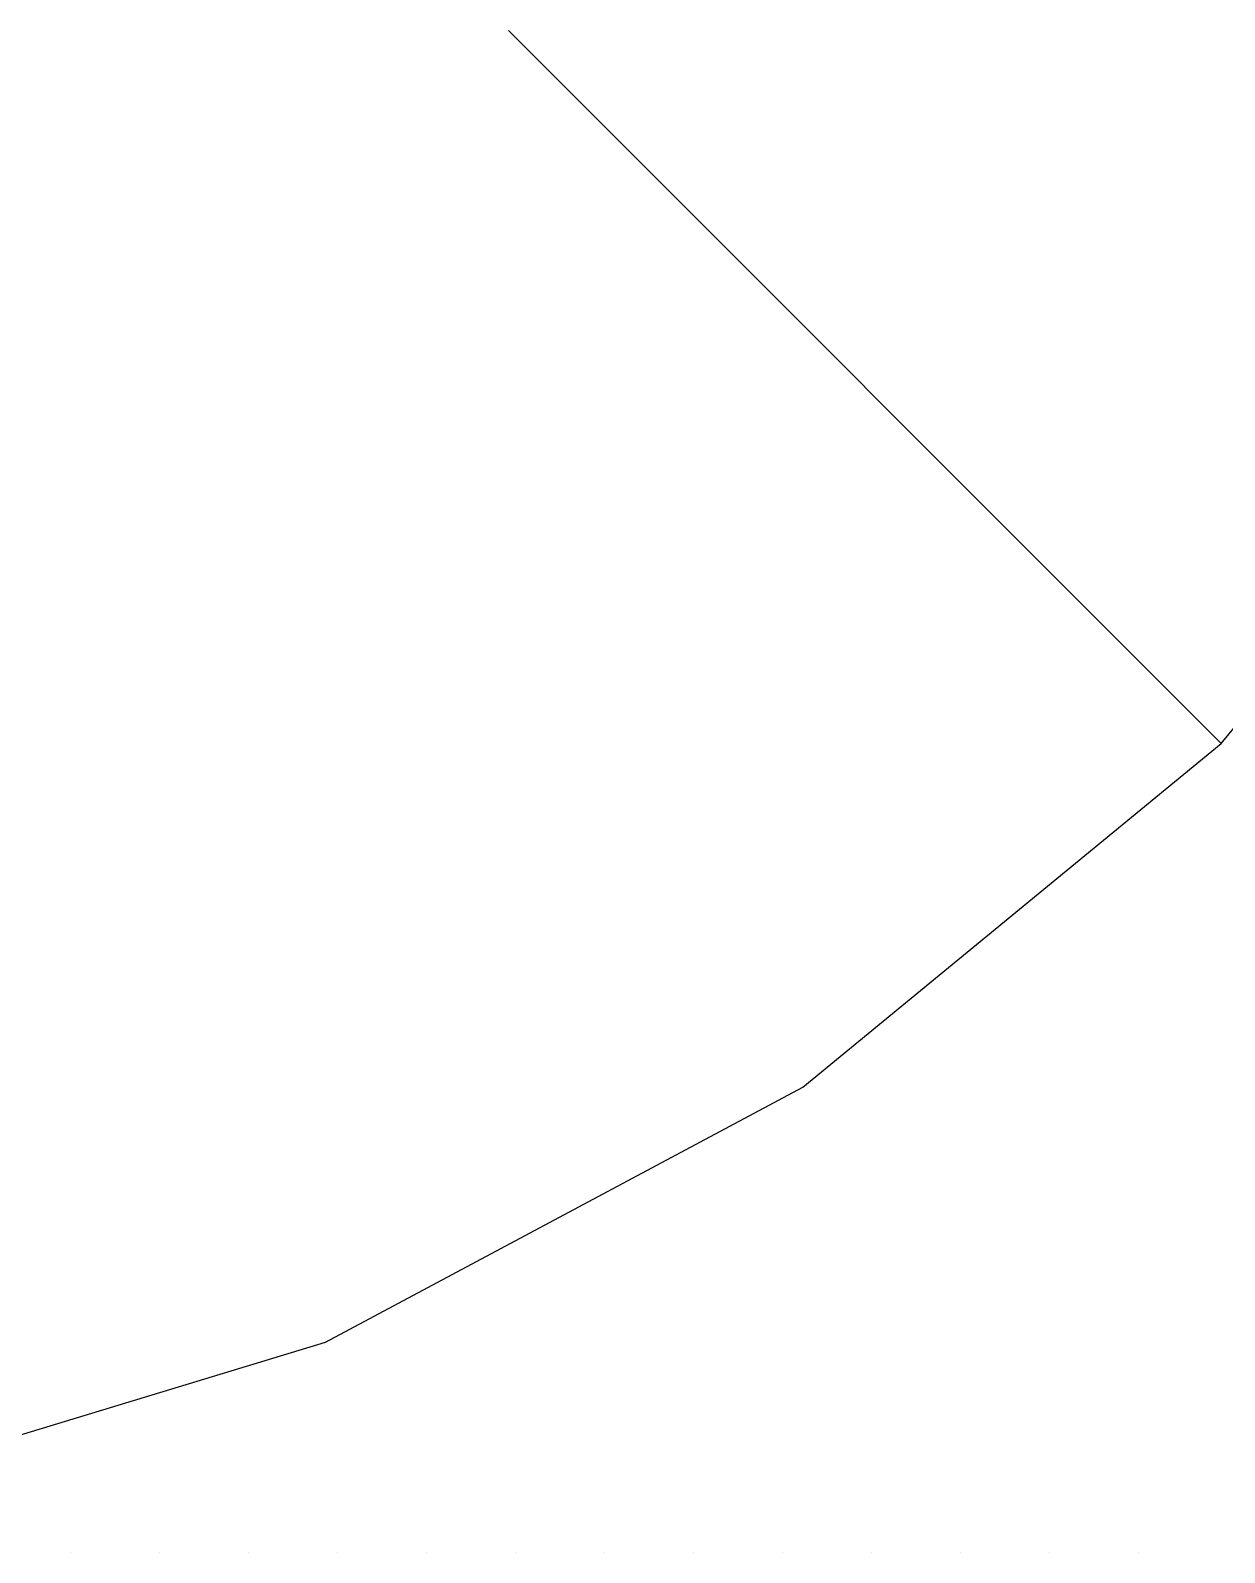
# Model space of a CAD drawing. Header units: metres. Extents: x -61500 to 61500, y -31500 to 31500.
# Drawn here: x 38688 to 52311, y -31500 to -14142 of the extents above; entities that cross this region are included whole.
import ezdxf

# ---------------------------------------------------------------- set-up
doc = ezdxf.new("R2010")
doc.units = ezdxf.units.M
doc.layers.add('BEAMS_T2', color=1, linetype='Continuous')
doc.layers.add('COLUMNS_T2', color=5, linetype='Continuous')

msp = doc.modelspace()

# ---------------------------------------------------------------- linework, layer by layer
at = {"layer": 'BEAMS_T2'}
for p, q in [((44142, -14142, 18955), (52274, -22274, 18955)), ((44142, -14142, 37909), (52274, -22274, 37909)), ((44142, -14142, 56864), (52274, -22274, 56864)), ((44142, -14142, 75818), (52274, -22274, 75818)), ((44142, -14142, 94773), (52274, -22274, 94773)), ((44142, -14142, 113727), (52274, -22274, 113727)), ((44142, -14142, 132682), (52274, -22274, 132682)), ((44142, -14142, 151636), (52274, -22274, 151636)), ((44142, -14142, 170591), (52274, -22274, 170591)), ((44142, -14142, 189545), (52274, -22274, 189545)), ((44142, -14142, 208500), (52274, -22274, 208500)), ((44142, -14142, 227455), (52274, -22274, 227455)), ((44142, -14142, 246409), (52274, -22274, 246409)), ((44142, -14142, 265364), (52274, -22274, 265364)), ((44142, -14142, 284318), (52274, -22274, 284318)), ((44142, -14142, 303273), (52274, -22274, 303273)), ((44142, -14142, 322227), (52274, -22274, 322227)), ((44142, -14142, 341182), (52274, -22274, 341182)), ((44142, -14142, 360136), (52274, -22274, 360136)), ((44142, -14142, 379091), (52274, -22274, 379091)), ((44142, -14142, 398045), (52274, -22274, 398045)), ((52274, -22274, 18955), (56191, -17500, 18955)), ((52274, -22274, 37909), (56191, -17500, 37909)), ((52274, -22274, 56864), (56191, -17500, 56864)), ((52274, -22274, 75818), (56191, -17500, 75818)), ((52274, -22274, 94773), (56191, -17500, 94773)), ((52274, -22274, 113727), (56191, -17500, 113727)), ((52274, -22274, 132682), (56191, -17500, 132682)), ((52274, -22274, 151636), (56191, -17500, 151636)), ((52274, -22274, 170591), (56191, -17500, 170591)), ((52274, -22274, 189545), (56191, -17500, 189545)), ((52274, -22274, 208500), (56191, -17500, 208500)), ((52274, -22274, 227455), (56191, -17500, 227455)), ((52274, -22274, 246409), (56191, -17500, 246409)), ((52274, -22274, 265364), (56191, -17500, 265364)), ((52274, -22274, 284318), (56191, -17500, 284318)), ((52274, -22274, 303273), (56191, -17500, 303273)), ((52274, -22274, 322227), (56191, -17500, 322227)), ((52274, -22274, 341182), (56191, -17500, 341182)), ((52274, -22274, 360136), (56191, -17500, 360136)), ((52274, -22274, 379091), (56191, -17500, 379091)), ((52274, -22274, 398045), (56191, -17500, 398045)), ((47500, -26191, 18955), (52274, -22274, 18955)), ((47500, -26191, 37909), (52274, -22274, 37909)), ((47500, -26191, 56864), (52274, -22274, 56864)), ((47500, -26191, 75818), (52274, -22274, 75818)), ((47500, -26191, 94773), (52274, -22274, 94773)), ((47500, -26191, 113727), (52274, -22274, 113727)), ((47500, -26191, 132682), (52274, -22274, 132682)), ((47500, -26191, 151636), (52274, -22274, 151636)), ((47500, -26191, 170591), (52274, -22274, 170591)), ((47500, -26191, 189545), (52274, -22274, 189545)), ((47500, -26191, 208500), (52274, -22274, 208500)), ((47500, -26191, 227455), (52274, -22274, 227455)), ((47500, -26191, 246409), (52274, -22274, 246409)), ((47500, -26191, 265364), (52274, -22274, 265364)), ((47500, -26191, 284318), (52274, -22274, 284318)), ((47500, -26191, 303273), (52274, -22274, 303273)), ((47500, -26191, 322227), (52274, -22274, 322227)), ((47500, -26191, 341182), (52274, -22274, 341182)), ((47500, -26191, 360136), (52274, -22274, 360136)), ((47500, -26191, 379091), (52274, -22274, 379091)), ((47500, -26191, 398045), (52274, -22274, 398045)), ((42055, -29102, 18955), (47500, -26191, 18955)), ((42055, -29102, 37909), (47500, -26191, 37909)), ((42055, -29102, 56864), (47500, -26191, 56864)), ((42055, -29102, 75818), (47500, -26191, 75818)), ((42055, -29102, 94773), (47500, -26191, 94773)), ((42055, -29102, 113727), (47500, -26191, 113727)), ((42055, -29102, 132682), (47500, -26191, 132682)), ((42055, -29102, 151636), (47500, -26191, 151636)), ((42055, -29102, 170591), (47500, -26191, 170591)), ((42055, -29102, 189545), (47500, -26191, 189545)), ((42055, -29102, 208500), (47500, -26191, 208500)), ((42055, -29102, 227455), (47500, -26191, 227455)), ((42055, -29102, 246409), (47500, -26191, 246409)), ((42055, -29102, 265364), (47500, -26191, 265364)), ((42055, -29102, 284318), (47500, -26191, 284318)), ((42055, -29102, 303273), (47500, -26191, 303273)), ((42055, -29102, 322227), (47500, -26191, 322227)), ((42055, -29102, 341182), (47500, -26191, 341182)), ((42055, -29102, 360136), (47500, -26191, 360136)), ((42055, -29102, 379091), (47500, -26191, 379091)), ((42055, -29102, 398045), (47500, -26191, 398045)), ((36145, -30895, 18955), (42055, -29102, 18955)), ((36145, -30895, 37909), (42055, -29102, 37909)), ((36145, -30895, 56864), (42055, -29102, 56864)), ((36145, -30895, 75818), (42055, -29102, 75818)), ((36145, -30895, 94773), (42055, -29102, 94773)), ((36145, -30895, 113727), (42055, -29102, 113727)), ((36145, -30895, 132682), (42055, -29102, 132682)), ((36145, -30895, 151636), (42055, -29102, 151636)), ((36145, -30895, 170591), (42055, -29102, 170591)), ((36145, -30895, 189545), (42055, -29102, 189545)), ((36145, -30895, 208500), (42055, -29102, 208500)), ((36145, -30895, 227455), (42055, -29102, 227455)), ((36145, -30895, 246409), (42055, -29102, 246409)), ((36145, -30895, 265364), (42055, -29102, 265364)), ((36145, -30895, 284318), (42055, -29102, 284318)), ((36145, -30895, 303273), (42055, -29102, 303273)), ((36145, -30895, 322227), (42055, -29102, 322227)), ((36145, -30895, 341182), (42055, -29102, 341182)), ((36145, -30895, 360136), (42055, -29102, 360136)), ((36145, -30895, 379091), (42055, -29102, 379091)), ((36145, -30895, 398045), (42055, -29102, 398045))]:
    msp.add_line(p, q, dxfattribs=at)
at = {"layer": 'COLUMNS_T2'}
for p, q in [((50000, -20000), (50000, -20000, 7582)), ((50000, -20000, 7582), (50000, -20000, 15164)), ((50000, -20000, 15164), (50000, -20000, 22745)), ((50000, -20000, 22745), (50000, -20000, 30327)), ((50000, -20000, 30327), (50000, -20000, 37909)), ((50000, -20000, 37909), (50000, -20000, 45491)), ((50000, -20000, 45491), (50000, -20000, 53073)), ((50000, -20000, 53073), (50000, -20000, 60655)), ((50000, -20000, 60655), (50000, -20000, 68236)), ((50000, -20000, 68236), (50000, -20000, 75818)), ((50000, -20000, 75818), (50000, -20000, 83400)), ((50000, -20000, 83400), (50000, -20000, 90982)), ((50000, -20000, 90982), (50000, -20000, 98564)), ((50000, -20000, 98564), (50000, -20000, 106145)), ((50000, -20000, 106145), (50000, -20000, 113727)), ((50000, -20000, 113727), (50000, -20000, 121309)), ((50000, -20000, 121309), (50000, -20000, 128891)), ((50000, -20000, 128891), (50000, -20000, 136473)), ((50000, -20000, 136473), (50000, -20000, 144055)), ((50000, -20000, 144055), (50000, -20000, 151636)), ((50000, -20000, 151636), (50000, -20000, 159218)), ((50000, -20000, 159218), (50000, -20000, 166800)), ((50000, -20000, 166800), (50000, -20000, 174382)), ((50000, -20000, 174382), (50000, -20000, 181964)), ((50000, -20000, 181964), (50000, -20000, 189545)), ((50000, -20000, 189545), (50000, -20000, 197127)), ((50000, -20000, 197127), (50000, -20000, 204709)), ((50000, -20000, 204709), (50000, -20000, 212291)), ((50000, -20000, 212291), (50000, -20000, 219873)), ((50000, -20000, 219873), (50000, -20000, 227455)), ((50000, -20000, 227455), (50000, -20000, 235036)), ((50000, -20000, 235036), (50000, -20000, 242618)), ((50000, -20000, 242618), (50000, -20000, 250200)), ((50000, -20000, 250200), (50000, -20000, 257782)), ((50000, -20000, 257782), (50000, -20000, 265364)), ((50000, -20000, 265364), (50000, -20000, 272945)), ((50000, -20000, 272945), (50000, -20000, 280527)), ((50000, -20000, 280527), (50000, -20000, 288109)), ((50000, -20000, 288109), (50000, -20000, 295691)), ((50000, -20000, 295691), (50000, -20000, 303273)), ((50000, -20000, 303273), (50000, -20000, 310855)), ((50000, -20000, 310855), (50000, -20000, 318436)), ((50000, -20000, 318436), (50000, -20000, 326018)), ((50000, -20000, 326018), (50000, -20000, 333600)), ((50000, -20000, 333600), (50000, -20000, 341182)), ((50000, -20000, 341182), (50000, -20000, 348764)), ((50000, -20000, 348764), (50000, -20000, 356345)), ((50000, -20000, 356345), (50000, -20000, 363927)), ((50000, -20000, 363927), (50000, -20000, 371509)), ((50000, -20000, 371509), (50000, -20000, 379091)), ((50000, -20000, 379091), (50000, -20000, 386673)), ((50000, -20000, 386673), (50000, -20000, 394255)), ((50000, -20000, 394255), (50000, -20000, 401836)), ((50000, -20000, 401836), (50000, -20000, 409418)), ((39140, -31500), (39140, -31500, 11373)), ((39140, -31500, 11373), (39140, -31500, 22745)), ((39140, -31500, 22745), (39140, -31500, 34118)), ((39140, -31500, 34118), (39140, -31500, 45491)), ((39140, -31500, 45491), (39140, -31500, 56864)), ((39140, -31500, 56864), (39140, -31500, 68236)), ((39140, -31500, 68236), (39140, -31500, 79609)), ((39140, -31500, 79609), (39140, -31500, 90982)), ((39140, -31500, 90982), (39140, -31500, 102355)), ((39140, -31500, 102355), (39140, -31500, 113727)), ((39140, -31500, 113727), (39140, -31500, 125100)), ((39140, -31500, 125100), (39140, -31500, 136473)), ((39140, -31500, 136473), (39140, -31500, 147845)), ((39140, -31500, 147845), (39140, -31500, 159218)), ((39140, -31500, 159218), (39140, -31500, 170591)), ((39140, -31500, 170591), (39140, -31500, 181964)), ((39140, -31500, 181964), (39140, -31500, 193336)), ((39140, -31500, 193336), (39140, -31500, 204709)), ((39140, -31500, 204709), (39140, -31500, 216082)), ((39140, -31500, 216082), (39140, -31500, 227455)), ((39140, -31500, 227455), (39140, -31500, 238827)), ((39140, -31500, 238827), (39140, -31500, 250200)), ((39140, -31500, 250200), (39140, -31500, 261573)), ((39140, -31500, 261573), (39140, -31500, 272945)), ((39140, -31500, 272945), (39140, -31500, 284318)), ((39140, -31500, 284318), (39140, -31500, 295691)), ((39140, -31500, 295691), (39140, -31500, 307064)), ((39140, -31500, 307064), (39140, -31500, 318436)), ((39140, -31500, 318436), (39140, -31500, 329809)), ((39140, -31500, 329809), (39140, -31500, 341182)), ((39140, -31500, 341182), (39140, -31500, 352555)), ((39140, -31500, 352555), (39140, -31500, 363927)), ((39140, -31500, 363927), (39140, -31500, 375300)), ((39140, -31500, 375300), (39140, -31500, 386673)), ((39140, -31500, 386673), (39140, -31500, 398045)), ((39140, -31500, 398045), (39140, -31500, 409418)), ((40156, -31500), (40156, -31500, 11373)), ((40156, -31500, 11373), (40156, -31500, 22745)), ((40156, -31500, 22745), (40156, -31500, 34118)), ((40156, -31500, 34118), (40156, -31500, 45491)), ((40156, -31500, 45491), (40156, -31500, 56864)), ((40156, -31500, 56864), (40156, -31500, 68236)), ((40156, -31500, 68236), (40156, -31500, 79609)), ((40156, -31500, 79609), (40156, -31500, 90982)), ((40156, -31500, 90982), (40156, -31500, 102355)), ((40156, -31500, 102355), (40156, -31500, 113727)), ((40156, -31500, 113727), (40156, -31500, 125100)), ((40156, -31500, 125100), (40156, -31500, 136473)), ((40156, -31500, 136473), (40156, -31500, 147845)), ((40156, -31500, 147845), (40156, -31500, 159218)), ((40156, -31500, 159218), (40156, -31500, 170591)), ((40156, -31500, 170591), (40156, -31500, 181964)), ((40156, -31500, 181964), (40156, -31500, 193336)), ((40156, -31500, 193336), (40156, -31500, 204709)), ((40156, -31500, 204709), (40156, -31500, 216082)), ((40156, -31500, 216082), (40156, -31500, 227455)), ((40156, -31500, 227455), (40156, -31500, 238827)), ((40156, -31500, 238827), (40156, -31500, 250200)), ((40156, -31500, 250200), (40156, -31500, 261573)), ((40156, -31500, 261573), (40156, -31500, 272945)), ((40156, -31500, 272945), (40156, -31500, 284318)), ((40156, -31500, 284318), (40156, -31500, 295691)), ((40156, -31500, 295691), (40156, -31500, 307064)), ((40156, -31500, 307064), (40156, -31500, 318436)), ((40156, -31500, 318436), (40156, -31500, 329809)), ((40156, -31500, 329809), (40156, -31500, 341182)), ((40156, -31500, 341182), (40156, -31500, 352555)), ((40156, -31500, 352555), (40156, -31500, 363927)), ((40156, -31500, 363927), (40156, -31500, 375300)), ((40156, -31500, 375300), (40156, -31500, 386673)), ((40156, -31500, 386673), (40156, -31500, 398045)), ((40156, -31500, 398045), (40156, -31500, 409418)), ((41172, -31500), (41172, -31500, 11373)), ((41172, -31500, 11373), (41172, -31500, 22745)), ((41172, -31500, 22745), (41172, -31500, 34118)), ((41172, -31500, 34118), (41172, -31500, 45491)), ((41172, -31500, 45491), (41172, -31500, 56864)), ((41172, -31500, 56864), (41172, -31500, 68236)), ((41172, -31500, 68236), (41172, -31500, 79609)), ((41172, -31500, 79609), (41172, -31500, 90982)), ((41172, -31500, 90982), (41172, -31500, 102355)), ((41172, -31500, 102355), (41172, -31500, 113727)), ((41172, -31500, 113727), (41172, -31500, 125100)), ((41172, -31500, 125100), (41172, -31500, 136473)), ((41172, -31500, 136473), (41172, -31500, 147845)), ((41172, -31500, 147845), (41172, -31500, 159218)), ((41172, -31500, 159218), (41172, -31500, 170591)), ((41172, -31500, 170591), (41172, -31500, 181964)), ((41172, -31500, 181964), (41172, -31500, 193336)), ((41172, -31500, 193336), (41172, -31500, 204709)), ((41172, -31500, 204709), (41172, -31500, 216082)), ((41172, -31500, 216082), (41172, -31500, 227455)), ((41172, -31500, 227455), (41172, -31500, 238827)), ((41172, -31500, 238827), (41172, -31500, 250200)), ((41172, -31500, 250200), (41172, -31500, 261573)), ((41172, -31500, 261573), (41172, -31500, 272945)), ((41172, -31500, 272945), (41172, -31500, 284318)), ((41172, -31500, 284318), (41172, -31500, 295691)), ((41172, -31500, 295691), (41172, -31500, 307064)), ((41172, -31500, 307064), (41172, -31500, 318436)), ((41172, -31500, 318436), (41172, -31500, 329809)), ((41172, -31500, 329809), (41172, -31500, 341182)), ((41172, -31500, 341182), (41172, -31500, 352555)), ((41172, -31500, 352555), (41172, -31500, 363927)), ((41172, -31500, 363927), (41172, -31500, 375300)), ((41172, -31500, 375300), (41172, -31500, 386673)), ((41172, -31500, 386673), (41172, -31500, 398045)), ((41172, -31500, 398045), (41172, -31500, 409418)), ((42188, -31500), (42188, -31500, 11373)), ((42188, -31500, 11373), (42188, -31500, 22745)), ((42188, -31500, 22745), (42188, -31500, 34118)), ((42188, -31500, 34118), (42188, -31500, 45491)), ((42188, -31500, 45491), (42188, -31500, 56864)), ((42188, -31500, 56864), (42188, -31500, 68236)), ((42188, -31500, 68236), (42188, -31500, 79609)), ((42188, -31500, 79609), (42188, -31500, 90982)), ((42188, -31500, 90982), (42188, -31500, 102355)), ((42188, -31500, 102355), (42188, -31500, 113727)), ((42188, -31500, 113727), (42188, -31500, 125100)), ((42188, -31500, 125100), (42188, -31500, 136473)), ((42188, -31500, 136473), (42188, -31500, 147845)), ((42188, -31500, 147845), (42188, -31500, 159218)), ((42188, -31500, 159218), (42188, -31500, 170591)), ((42188, -31500, 170591), (42188, -31500, 181964)), ((42188, -31500, 181964), (42188, -31500, 193336)), ((42188, -31500, 193336), (42188, -31500, 204709)), ((42188, -31500, 204709), (42188, -31500, 216082)), ((42188, -31500, 216082), (42188, -31500, 227455)), ((42188, -31500, 227455), (42188, -31500, 238827)), ((42188, -31500, 238827), (42188, -31500, 250200)), ((42188, -31500, 250200), (42188, -31500, 261573)), ((42188, -31500, 261573), (42188, -31500, 272945)), ((42188, -31500, 272945), (42188, -31500, 284318)), ((42188, -31500, 284318), (42188, -31500, 295691)), ((42188, -31500, 295691), (42188, -31500, 307064)), ((42188, -31500, 307064), (42188, -31500, 318436)), ((42188, -31500, 318436), (42188, -31500, 329809)), ((42188, -31500, 329809), (42188, -31500, 341182)), ((42188, -31500, 341182), (42188, -31500, 352555)), ((42188, -31500, 352555), (42188, -31500, 363927)), ((42188, -31500, 363927), (42188, -31500, 375300)), ((42188, -31500, 375300), (42188, -31500, 386673)), ((42188, -31500, 386673), (42188, -31500, 398045)), ((42188, -31500, 398045), (42188, -31500, 409418)), ((43204, -31500), (43204, -31500, 11373)), ((43204, -31500, 11373), (43204, -31500, 22745)), ((43204, -31500, 22745), (43204, -31500, 34118)), ((43204, -31500, 34118), (43204, -31500, 45491)), ((43204, -31500, 45491), (43204, -31500, 56864)), ((43204, -31500, 56864), (43204, -31500, 68236)), ((43204, -31500, 68236), (43204, -31500, 79609)), ((43204, -31500, 79609), (43204, -31500, 90982)), ((43204, -31500, 90982), (43204, -31500, 102355)), ((43204, -31500, 102355), (43204, -31500, 113727)), ((43204, -31500, 113727), (43204, -31500, 125100)), ((43204, -31500, 125100), (43204, -31500, 136473)), ((43204, -31500, 136473), (43204, -31500, 147845)), ((43204, -31500, 147845), (43204, -31500, 159218)), ((43204, -31500, 159218), (43204, -31500, 170591)), ((43204, -31500, 170591), (43204, -31500, 181964)), ((43204, -31500, 181964), (43204, -31500, 193336)), ((43204, -31500, 193336), (43204, -31500, 204709)), ((43204, -31500, 204709), (43204, -31500, 216082)), ((43204, -31500, 216082), (43204, -31500, 227455)), ((43204, -31500, 227455), (43204, -31500, 238827)), ((43204, -31500, 238827), (43204, -31500, 250200)), ((43204, -31500, 250200), (43204, -31500, 261573)), ((43204, -31500, 261573), (43204, -31500, 272945)), ((43204, -31500, 272945), (43204, -31500, 284318)), ((43204, -31500, 284318), (43204, -31500, 295691)), ((43204, -31500, 295691), (43204, -31500, 307064)), ((43204, -31500, 307064), (43204, -31500, 318436)), ((43204, -31500, 318436), (43204, -31500, 329809)), ((43204, -31500, 329809), (43204, -31500, 341182)), ((43204, -31500, 341182), (43204, -31500, 352555)), ((43204, -31500, 352555), (43204, -31500, 363927)), ((43204, -31500, 363927), (43204, -31500, 375300)), ((43204, -31500, 375300), (43204, -31500, 386673)), ((43204, -31500, 386673), (43204, -31500, 398045)), ((43204, -31500, 398045), (43204, -31500, 409418)), ((44220, -31500), (44220, -31500, 11373)), ((44220, -31500, 11373), (44220, -31500, 22745)), ((44220, -31500, 22745), (44220, -31500, 34118)), ((44220, -31500, 34118), (44220, -31500, 45491)), ((44220, -31500, 45491), (44220, -31500, 56864)), ((44220, -31500, 56864), (44220, -31500, 68236)), ((44220, -31500, 68236), (44220, -31500, 79609)), ((44220, -31500, 79609), (44220, -31500, 90982)), ((44220, -31500, 90982), (44220, -31500, 102355)), ((44220, -31500, 102355), (44220, -31500, 113727)), ((44220, -31500, 113727), (44220, -31500, 125100)), ((44220, -31500, 125100), (44220, -31500, 136473)), ((44220, -31500, 136473), (44220, -31500, 147845)), ((44220, -31500, 147845), (44220, -31500, 159218)), ((44220, -31500, 159218), (44220, -31500, 170591)), ((44220, -31500, 170591), (44220, -31500, 181964)), ((44220, -31500, 181964), (44220, -31500, 193336)), ((44220, -31500, 193336), (44220, -31500, 204709)), ((44220, -31500, 204709), (44220, -31500, 216082)), ((44220, -31500, 216082), (44220, -31500, 227455)), ((44220, -31500, 227455), (44220, -31500, 238827)), ((44220, -31500, 238827), (44220, -31500, 250200)), ((44220, -31500, 250200), (44220, -31500, 261573)), ((44220, -31500, 261573), (44220, -31500, 272945)), ((44220, -31500, 272945), (44220, -31500, 284318)), ((44220, -31500, 284318), (44220, -31500, 295691)), ((44220, -31500, 295691), (44220, -31500, 307064)), ((44220, -31500, 307064), (44220, -31500, 318436)), ((44220, -31500, 318436), (44220, -31500, 329809)), ((44220, -31500, 329809), (44220, -31500, 341182)), ((44220, -31500, 341182), (44220, -31500, 352555)), ((44220, -31500, 352555), (44220, -31500, 363927)), ((44220, -31500, 363927), (44220, -31500, 375300)), ((44220, -31500, 375300), (44220, -31500, 386673)), ((44220, -31500, 386673), (44220, -31500, 398045)), ((44220, -31500, 398045), (44220, -31500, 409418)), ((45236, -31500), (45236, -31500, 11373)), ((45236, -31500, 11373), (45236, -31500, 22745)), ((45236, -31500, 22745), (45236, -31500, 34118)), ((45236, -31500, 34118), (45236, -31500, 45491)), ((45236, -31500, 45491), (45236, -31500, 56864)), ((45236, -31500, 56864), (45236, -31500, 68236)), ((45236, -31500, 68236), (45236, -31500, 79609)), ((45236, -31500, 79609), (45236, -31500, 90982)), ((45236, -31500, 90982), (45236, -31500, 102355)), ((45236, -31500, 102355), (45236, -31500, 113727)), ((45236, -31500, 113727), (45236, -31500, 125100)), ((45236, -31500, 125100), (45236, -31500, 136473)), ((45236, -31500, 136473), (45236, -31500, 147845)), ((45236, -31500, 147845), (45236, -31500, 159218)), ((45236, -31500, 159218), (45236, -31500, 170591)), ((45236, -31500, 170591), (45236, -31500, 181964)), ((45236, -31500, 181964), (45236, -31500, 193336)), ((45236, -31500, 193336), (45236, -31500, 204709)), ((45236, -31500, 204709), (45236, -31500, 216082)), ((45236, -31500, 216082), (45236, -31500, 227455)), ((45236, -31500, 227455), (45236, -31500, 238827)), ((45236, -31500, 238827), (45236, -31500, 250200)), ((45236, -31500, 250200), (45236, -31500, 261573)), ((45236, -31500, 261573), (45236, -31500, 272945)), ((45236, -31500, 272945), (45236, -31500, 284318)), ((45236, -31500, 284318), (45236, -31500, 295691)), ((45236, -31500, 295691), (45236, -31500, 307064)), ((45236, -31500, 307064), (45236, -31500, 318436)), ((45236, -31500, 318436), (45236, -31500, 329809)), ((45236, -31500, 329809), (45236, -31500, 341182)), ((45236, -31500, 341182), (45236, -31500, 352555)), ((45236, -31500, 352555), (45236, -31500, 363927)), ((45236, -31500, 363927), (45236, -31500, 375300)), ((45236, -31500, 375300), (45236, -31500, 386673)), ((45236, -31500, 386673), (45236, -31500, 398045)), ((45236, -31500, 398045), (45236, -31500, 409418)), ((46252, -31500), (46252, -31500, 11373)), ((46252, -31500, 11373), (46252, -31500, 22745)), ((46252, -31500, 22745), (46252, -31500, 34118)), ((46252, -31500, 34118), (46252, -31500, 45491)), ((46252, -31500, 45491), (46252, -31500, 56864)), ((46252, -31500, 56864), (46252, -31500, 68236)), ((46252, -31500, 68236), (46252, -31500, 79609)), ((46252, -31500, 79609), (46252, -31500, 90982)), ((46252, -31500, 90982), (46252, -31500, 102355)), ((46252, -31500, 102355), (46252, -31500, 113727)), ((46252, -31500, 113727), (46252, -31500, 125100)), ((46252, -31500, 125100), (46252, -31500, 136473)), ((46252, -31500, 136473), (46252, -31500, 147845)), ((46252, -31500, 147845), (46252, -31500, 159218)), ((46252, -31500, 159218), (46252, -31500, 170591)), ((46252, -31500, 170591), (46252, -31500, 181964)), ((46252, -31500, 181964), (46252, -31500, 193336)), ((46252, -31500, 193336), (46252, -31500, 204709)), ((46252, -31500, 204709), (46252, -31500, 216082)), ((46252, -31500, 216082), (46252, -31500, 227455)), ((46252, -31500, 227455), (46252, -31500, 238827)), ((46252, -31500, 238827), (46252, -31500, 250200)), ((46252, -31500, 250200), (46252, -31500, 261573)), ((46252, -31500, 261573), (46252, -31500, 272945)), ((46252, -31500, 272945), (46252, -31500, 284318)), ((46252, -31500, 284318), (46252, -31500, 295691)), ((46252, -31500, 295691), (46252, -31500, 307064)), ((46252, -31500, 307064), (46252, -31500, 318436)), ((46252, -31500, 318436), (46252, -31500, 329809)), ((46252, -31500, 329809), (46252, -31500, 341182)), ((46252, -31500, 341182), (46252, -31500, 352555)), ((46252, -31500, 352555), (46252, -31500, 363927)), ((46252, -31500, 363927), (46252, -31500, 375300)), ((46252, -31500, 375300), (46252, -31500, 386673)), ((46252, -31500, 386673), (46252, -31500, 398045)), ((46252, -31500, 398045), (46252, -31500, 409418)), ((47268, -31500), (47268, -31500, 11373)), ((47268, -31500, 11373), (47268, -31500, 22745)), ((47268, -31500, 22745), (47268, -31500, 34118)), ((47268, -31500, 34118), (47268, -31500, 45491)), ((47268, -31500, 45491), (47268, -31500, 56864)), ((47268, -31500, 56864), (47268, -31500, 68236)), ((47268, -31500, 68236), (47268, -31500, 79609)), ((47268, -31500, 79609), (47268, -31500, 90982)), ((47268, -31500, 90982), (47268, -31500, 102355)), ((47268, -31500, 102355), (47268, -31500, 113727)), ((47268, -31500, 113727), (47268, -31500, 125100)), ((47268, -31500, 125100), (47268, -31500, 136473)), ((47268, -31500, 136473), (47268, -31500, 147845)), ((47268, -31500, 147845), (47268, -31500, 159218)), ((47268, -31500, 159218), (47268, -31500, 170591)), ((47268, -31500, 170591), (47268, -31500, 181964)), ((47268, -31500, 181964), (47268, -31500, 193336)), ((47268, -31500, 193336), (47268, -31500, 204709)), ((47268, -31500, 204709), (47268, -31500, 216082)), ((47268, -31500, 216082), (47268, -31500, 227455)), ((47268, -31500, 227455), (47268, -31500, 238827)), ((47268, -31500, 238827), (47268, -31500, 250200)), ((47268, -31500, 250200), (47268, -31500, 261573)), ((47268, -31500, 261573), (47268, -31500, 272945)), ((47268, -31500, 272945), (47268, -31500, 284318)), ((47268, -31500, 284318), (47268, -31500, 295691)), ((47268, -31500, 295691), (47268, -31500, 307064)), ((47268, -31500, 307064), (47268, -31500, 318436)), ((47268, -31500, 318436), (47268, -31500, 329809)), ((47268, -31500, 329809), (47268, -31500, 341182)), ((47268, -31500, 341182), (47268, -31500, 352555)), ((47268, -31500, 352555), (47268, -31500, 363927)), ((47268, -31500, 363927), (47268, -31500, 375300)), ((47268, -31500, 375300), (47268, -31500, 386673)), ((47268, -31500, 386673), (47268, -31500, 398045)), ((47268, -31500, 398045), (47268, -31500, 409418)), ((48284, -31500), (48284, -31500, 11373)), ((48284, -31500, 11373), (48284, -31500, 22745)), ((48284, -31500, 22745), (48284, -31500, 34118)), ((48284, -31500, 34118), (48284, -31500, 45491)), ((48284, -31500, 45491), (48284, -31500, 56864)), ((48284, -31500, 56864), (48284, -31500, 68236)), ((48284, -31500, 68236), (48284, -31500, 79609)), ((48284, -31500, 79609), (48284, -31500, 90982)), ((48284, -31500, 90982), (48284, -31500, 102355)), ((48284, -31500, 102355), (48284, -31500, 113727)), ((48284, -31500, 113727), (48284, -31500, 125100)), ((48284, -31500, 125100), (48284, -31500, 136473)), ((48284, -31500, 136473), (48284, -31500, 147845)), ((48284, -31500, 147845), (48284, -31500, 159218)), ((48284, -31500, 159218), (48284, -31500, 170591)), ((48284, -31500, 170591), (48284, -31500, 181964)), ((48284, -31500, 181964), (48284, -31500, 193336)), ((48284, -31500, 193336), (48284, -31500, 204709)), ((48284, -31500, 204709), (48284, -31500, 216082)), ((48284, -31500, 216082), (48284, -31500, 227455)), ((48284, -31500, 227455), (48284, -31500, 238827)), ((48284, -31500, 238827), (48284, -31500, 250200)), ((48284, -31500, 250200), (48284, -31500, 261573)), ((48284, -31500, 261573), (48284, -31500, 272945)), ((48284, -31500, 272945), (48284, -31500, 284318)), ((48284, -31500, 284318), (48284, -31500, 295691)), ((48284, -31500, 295691), (48284, -31500, 307064)), ((48284, -31500, 307064), (48284, -31500, 318436)), ((48284, -31500, 318436), (48284, -31500, 329809)), ((48284, -31500, 329809), (48284, -31500, 341182)), ((48284, -31500, 341182), (48284, -31500, 352555)), ((48284, -31500, 352555), (48284, -31500, 363927)), ((48284, -31500, 363927), (48284, -31500, 375300)), ((48284, -31500, 375300), (48284, -31500, 386673)), ((48284, -31500, 386673), (48284, -31500, 398045)), ((48284, -31500, 398045), (48284, -31500, 409418)), ((49300, -31500), (49300, -31500, 11373)), ((49300, -31500, 11373), (49300, -31500, 22745)), ((49300, -31500, 22745), (49300, -31500, 34118)), ((49300, -31500, 34118), (49300, -31500, 45491)), ((49300, -31500, 45491), (49300, -31500, 56864)), ((49300, -31500, 56864), (49300, -31500, 68236)), ((49300, -31500, 68236), (49300, -31500, 79609)), ((49300, -31500, 79609), (49300, -31500, 90982)), ((49300, -31500, 90982), (49300, -31500, 102355)), ((49300, -31500, 102355), (49300, -31500, 113727)), ((49300, -31500, 113727), (49300, -31500, 125100)), ((49300, -31500, 125100), (49300, -31500, 136473)), ((49300, -31500, 136473), (49300, -31500, 147845)), ((49300, -31500, 147845), (49300, -31500, 159218)), ((49300, -31500, 159218), (49300, -31500, 170591)), ((49300, -31500, 170591), (49300, -31500, 181964)), ((49300, -31500, 181964), (49300, -31500, 193336)), ((49300, -31500, 193336), (49300, -31500, 204709)), ((49300, -31500, 204709), (49300, -31500, 216082)), ((49300, -31500, 216082), (49300, -31500, 227455)), ((49300, -31500, 227455), (49300, -31500, 238827)), ((49300, -31500, 238827), (49300, -31500, 250200)), ((49300, -31500, 250200), (49300, -31500, 261573)), ((49300, -31500, 261573), (49300, -31500, 272945)), ((49300, -31500, 272945), (49300, -31500, 284318)), ((49300, -31500, 284318), (49300, -31500, 295691)), ((49300, -31500, 295691), (49300, -31500, 307064)), ((49300, -31500, 307064), (49300, -31500, 318436)), ((49300, -31500, 318436), (49300, -31500, 329809)), ((49300, -31500, 329809), (49300, -31500, 341182)), ((49300, -31500, 341182), (49300, -31500, 352555)), ((49300, -31500, 352555), (49300, -31500, 363927)), ((49300, -31500, 363927), (49300, -31500, 375300)), ((49300, -31500, 375300), (49300, -31500, 386673)), ((49300, -31500, 386673), (49300, -31500, 398045)), ((49300, -31500, 398045), (49300, -31500, 409418)), ((50316, -31500), (50316, -31500, 11373)), ((50316, -31500, 11373), (50316, -31500, 22745)), ((50316, -31500, 22745), (50316, -31500, 34118)), ((50316, -31500, 34118), (50316, -31500, 45491)), ((50316, -31500, 45491), (50316, -31500, 56864)), ((50316, -31500, 56864), (50316, -31500, 68236)), ((50316, -31500, 68236), (50316, -31500, 79609)), ((50316, -31500, 79609), (50316, -31500, 90982)), ((50316, -31500, 90982), (50316, -31500, 102355)), ((50316, -31500, 102355), (50316, -31500, 113727)), ((50316, -31500, 113727), (50316, -31500, 125100)), ((50316, -31500, 125100), (50316, -31500, 136473)), ((50316, -31500, 136473), (50316, -31500, 147845)), ((50316, -31500, 147845), (50316, -31500, 159218)), ((50316, -31500, 159218), (50316, -31500, 170591)), ((50316, -31500, 170591), (50316, -31500, 181964)), ((50316, -31500, 181964), (50316, -31500, 193336)), ((50316, -31500, 193336), (50316, -31500, 204709)), ((50316, -31500, 204709), (50316, -31500, 216082)), ((50316, -31500, 216082), (50316, -31500, 227455)), ((50316, -31500, 227455), (50316, -31500, 238827)), ((50316, -31500, 238827), (50316, -31500, 250200)), ((50316, -31500, 250200), (50316, -31500, 261573)), ((50316, -31500, 261573), (50316, -31500, 272945)), ((50316, -31500, 272945), (50316, -31500, 284318)), ((50316, -31500, 284318), (50316, -31500, 295691)), ((50316, -31500, 295691), (50316, -31500, 307064)), ((50316, -31500, 307064), (50316, -31500, 318436)), ((50316, -31500, 318436), (50316, -31500, 329809)), ((50316, -31500, 329809), (50316, -31500, 341182)), ((50316, -31500, 341182), (50316, -31500, 352555)), ((50316, -31500, 352555), (50316, -31500, 363927)), ((50316, -31500, 363927), (50316, -31500, 375300)), ((50316, -31500, 375300), (50316, -31500, 386673)), ((50316, -31500, 386673), (50316, -31500, 398045)), ((50316, -31500, 398045), (50316, -31500, 409418)), ((51332, -31500), (51332, -31500, 11373)), ((51332, -31500, 11373), (51332, -31500, 22745)), ((51332, -31500, 22745), (51332, -31500, 34118)), ((51332, -31500, 34118), (51332, -31500, 45491)), ((51332, -31500, 45491), (51332, -31500, 56864)), ((51332, -31500, 56864), (51332, -31500, 68236)), ((51332, -31500, 68236), (51332, -31500, 79609)), ((51332, -31500, 79609), (51332, -31500, 90982)), ((51332, -31500, 90982), (51332, -31500, 102355)), ((51332, -31500, 102355), (51332, -31500, 113727)), ((51332, -31500, 113727), (51332, -31500, 125100)), ((51332, -31500, 125100), (51332, -31500, 136473)), ((51332, -31500, 136473), (51332, -31500, 147845)), ((51332, -31500, 147845), (51332, -31500, 159218)), ((51332, -31500, 159218), (51332, -31500, 170591)), ((51332, -31500, 170591), (51332, -31500, 181964)), ((51332, -31500, 181964), (51332, -31500, 193336)), ((51332, -31500, 193336), (51332, -31500, 204709)), ((51332, -31500, 204709), (51332, -31500, 216082)), ((51332, -31500, 216082), (51332, -31500, 227455)), ((51332, -31500, 227455), (51332, -31500, 238827)), ((51332, -31500, 238827), (51332, -31500, 250200)), ((51332, -31500, 250200), (51332, -31500, 261573)), ((51332, -31500, 261573), (51332, -31500, 272945)), ((51332, -31500, 272945), (51332, -31500, 284318)), ((51332, -31500, 284318), (51332, -31500, 295691)), ((51332, -31500, 295691), (51332, -31500, 307064)), ((51332, -31500, 307064), (51332, -31500, 318436)), ((51332, -31500, 318436), (51332, -31500, 329809)), ((51332, -31500, 329809), (51332, -31500, 341182)), ((51332, -31500, 341182), (51332, -31500, 352555)), ((51332, -31500, 352555), (51332, -31500, 363927)), ((51332, -31500, 363927), (51332, -31500, 375300)), ((51332, -31500, 375300), (51332, -31500, 386673)), ((51332, -31500, 386673), (51332, -31500, 398045)), ((51332, -31500, 398045), (51332, -31500, 409418))]:
    msp.add_line(p, q, dxfattribs=at)

doc.saveas('drawing.dxf')
